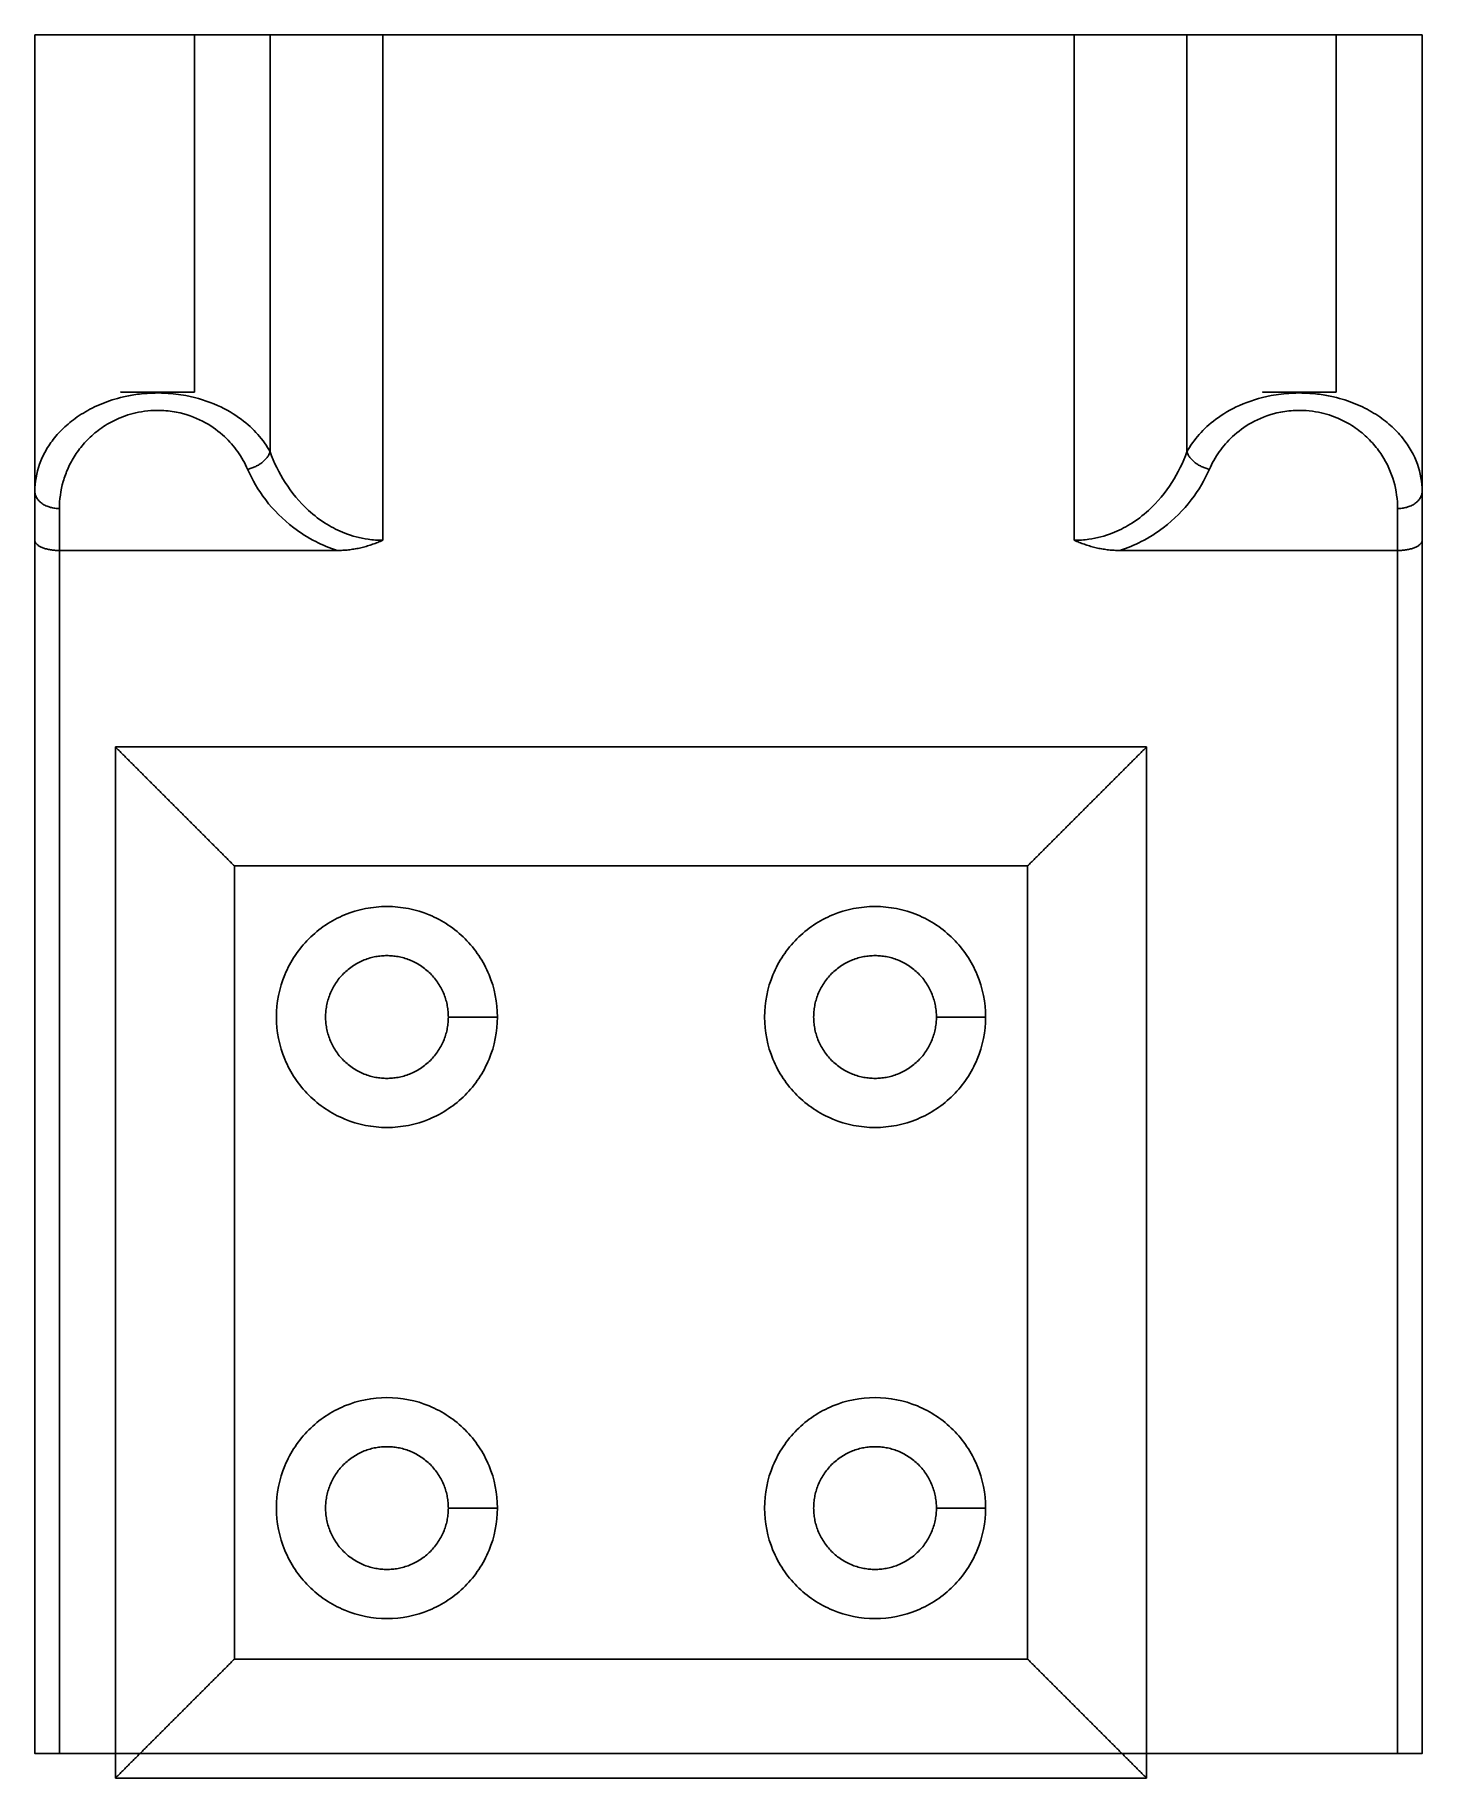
# Model space of a CAD drawing. Header units: millimetres. Extents: x -81.6 to -25.1, y -75.3 to -4.3.
import ezdxf

# ---------------------------------------------------------------- set-up
doc = ezdxf.new("R2010")
doc.units = ezdxf.units.MM
doc.header["$MEASUREMENT"] = 0
doc.layers.add('Tripod foot', color=178, linetype='Continuous', true_color=0x000000)

msp = doc.modelspace()

# ---------------------------------------------------------------- linework, layer by layer
at = {"layer": 'Tripod foot'}
for points, degree, knots in [([(-81.633, -4.308, 37.144), (-81.633, -4.308, 35.144), (-81.633, -4.308, 33.144), (-81.633, -4.308, 32.644), (-81.633, -4.308, 32.144)], 2, [66.745025, 66.745025, 66.745025, 70.745025, 70.745025, 71.745025, 71.745025, 71.745025]), ([(-72.05, -21.293, 30.144), (-72.184, -21.048, 29.837), (-72.508, -20.583, 29.256), (-73.214, -19.931, 28.441), (-74.171, -19.36, 27.728), (-75.267, -19.008, 27.288), (-76.25, -18.889, 27.139), (-76.972, -18.891, 27.142), (-77.591, -18.958, 27.225), (-78.286, -19.102, 27.405), (-79.029, -19.358, 27.725), (-79.764, -19.75, 28.215), (-80.37, -20.21, 28.79), (-80.849, -20.713, 29.42), (-81.209, -21.246, 30.085), (-81.537, -21.969, 30.989), (-81.632, -22.526, 31.685), (-81.633, -22.893, 32.144)], 3, [0.686293, 0.686293, 0.686293, 0.686293, 1.77733, 2.798498, 3.91637, 5.09096, 5.776888, 6.31017, 6.817385, 7.283519, 8.080586, 8.891616, 9.697229, 10.507778, 11.310899, 12.111443, 13.671334, 13.671334, 13.671334, 13.671334]), ([(-25.133, -22.893, 32.144), (-25.133, -22.526, 31.685), (-25.26, -21.78, 30.753), (-25.759, -20.88, 29.628), (-26.395, -20.21, 28.79), (-27.001, -19.75, 28.215), (-27.736, -19.358, 27.725), (-28.479, -19.102, 27.405), (-29.174, -18.958, 27.225), (-29.793, -18.891, 27.142), (-30.515, -18.889, 27.139), (-31.498, -19.008, 27.288), (-32.594, -19.36, 27.728), (-33.552, -19.931, 28.441), (-34.257, -20.583, 29.256), (-34.581, -21.048, 29.837), (-34.715, -21.293, 30.144)], 3, [1.002647, 1.002647, 1.002647, 1.002647, 2.562539, 4.166204, 4.976753, 5.782366, 6.593395, 7.390462, 7.856597, 8.363812, 8.897094, 9.583021, 10.757612, 11.875484, 12.896651, 13.987689, 13.987689, 13.987689, 13.987689]), ([(-67.467, -24.893, 33.144), (-67.666, -24.893, 33.144), (-68.197, -24.855, 33.113), (-68.708, -24.718, 32.998), (-69.011, -24.6, 32.9), (-69.267, -24.501, 32.817), (-69.799, -24.233, 32.594), (-70.669, -23.57, 32.042), (-71.482, -22.577, 31.214), (-71.893, -21.725, 30.504), (-72.05, -21.293, 30.144)], 3, [0, 0, 0, 0, 0.71472, 1.91233, 1.91233, 1.91233, 2.926919, 4.129152, 6.100841, 8.016976, 8.016976, 8.016976, 8.016976]), ([(-34.715, -21.293, 30.144), (-34.872, -21.725, 30.504), (-35.283, -22.577, 31.214), (-36.096, -23.57, 32.042), (-36.966, -24.233, 32.594), (-37.498, -24.501, 32.817), (-37.755, -24.6, 32.9), (-38.057, -24.718, 32.998), (-38.568, -24.855, 33.113), (-39.099, -24.893, 33.144), (-39.298, -24.893, 33.144)], 3, [-0.685766, -0.685766, -0.685766, -0.685766, 1.23037, 3.202059, 4.404291, 5.418881, 5.418881, 5.418881, 6.61649, 7.33121, 7.33121, 7.33121, 7.33121]), ([(-69.319, -25.308, 33.144), (-69.281, -25.308, 33.144), (-69.205, -25.306, 33.144), (-69.091, -25.302, 33.144), (-68.977, -25.294, 33.144), (-68.863, -25.283, 33.144), (-68.75, -25.269, 33.144), (-68.637, -25.252, 33.144), (-68.526, -25.232, 33.144), (-68.415, -25.209, 33.144), (-68.306, -25.184, 33.144), (-68.197, -25.156, 33.144), (-68.09, -25.125, 33.144), (-67.983, -25.092, 33.144), (-67.878, -25.057, 33.144), (-67.774, -25.019, 33.144), (-67.67, -24.98, 33.144), (-67.568, -24.938, 33.144), (-67.501, -24.908, 33.144), (-67.467, -24.893, 33.144)], 3, [-1.911673, -1.911673, -1.911673, -1.911673, -1.797539, -1.68321, -1.56884, -1.454564, -1.340503, -1.226756, -1.113398, -1.00048, -0.88802, -0.776002, -0.664357, -0.552991, -0.441896, -0.331075, -0.220519, -0.110203, 0, 0, 0, 0]), ([(-39.298, -24.893, 33.144), (-39.264, -24.908, 33.144), (-39.197, -24.938, 33.144), (-39.095, -24.98, 33.144), (-38.992, -25.019, 33.144), (-38.887, -25.057, 33.144), (-38.782, -25.092, 33.144), (-38.676, -25.125, 33.144), (-38.568, -25.156, 33.144), (-38.46, -25.184, 33.144), (-38.35, -25.209, 33.144), (-38.239, -25.232, 33.144), (-38.128, -25.252, 33.144), (-38.015, -25.269, 33.144), (-37.902, -25.283, 33.144), (-37.788, -25.294, 33.144), (-37.674, -25.302, 33.144), (-37.56, -25.306, 33.144), (-37.484, -25.308, 33.144), (-37.446, -25.308, 33.144)], 3, [0, 0, 0, 0, 0.110203, 0.220519, 0.331075, 0.441896, 0.552991, 0.664357, 0.776002, 0.88802, 1.00048, 1.113398, 1.226756, 1.340503, 1.454564, 1.56884, 1.68321, 1.797539, 1.911673, 1.911673, 1.911673, 1.911673])]:
    msp.add_open_spline(points, degree=degree, knots=knots, dxfattribs=at)
for points, degree in [([(-25.133, -4.308, 37.144), (-53.383, -4.308, 37.144), (-81.633, -4.308, 37.144)], 2), ([(-81.633, -4.308, 32.144), (-81.633, -13.6, 32.144), (-81.633, -22.893, 32.144)], 2), ([(-81.633, -4.308, 37.144), (-81.633, -14.808, 37.144), (-81.633, -25.308, 37.144)], 2), ([(-75.133, -4.308, 32.144), (-75.133, -11.581, 32.144), (-75.133, -18.854, 32.144)], 2), ([(-72.05, -4.308, 30.144), (-72.05, -12.8, 30.144), (-72.05, -21.293, 30.144)], 2), ([(-67.467, -4.308, 33.144), (-67.467, -14.6, 33.144), (-67.467, -24.893, 33.144)], 2), ([(-67.467, -4.308, 33.144), (-53.383, -4.308, 33.144), (-39.298, -4.308, 33.144)], 2), ([(-39.298, -4.308, 33.144), (-39.298, -14.6, 33.144), (-39.298, -24.893, 33.144)], 2), ([(-34.715, -4.308, 30.144), (-34.715, -12.8, 30.144), (-34.715, -21.293, 30.144)], 2), ([(-28.633, -4.308, 32.144), (-28.633, -11.581, 32.144), (-28.633, -18.854, 32.144)], 2), ([(-25.133, -4.308, 32.144), (-25.133, -13.6, 32.144), (-25.133, -22.893, 32.144)], 2), ([(-25.133, -4.308, 37.144), (-25.133, -14.808, 37.144), (-25.133, -25.308, 37.144)], 2), ([(-25.133, -4.308, 32.144), (-25.133, -4.308, 32.644), (-25.133, -4.308, 33.144)], 2), ([(-25.133, -4.308, 33.144), (-25.133, -4.308, 35.144), (-25.133, -4.308, 37.144)], 2), ([(-81.633, -24.893, 34.144), (-81.633, -23.893, 33.144), (-81.633, -22.893, 32.144)], 2), ([(-25.133, -22.893, 32.144), (-25.133, -23.893, 33.144), (-25.133, -24.893, 34.144)], 2), ([(-80.633, -25.308, 33.144), (-80.633, -24.454, 32.291), (-80.633, -23.6, 31.437)], 2), ([(-26.133, -23.6, 31.437), (-26.133, -24.454, 32.291), (-26.133, -25.308, 33.144)], 2), ([(-81.633, -74.308, 34.144), (-81.633, -49.6, 34.144), (-81.633, -24.893, 34.144)], 2), ([(-81.633, -25.308, 37.144), (-81.633, -49.808, 37.144), (-81.633, -74.308, 37.144)], 2), ([(-69.319, -25.308, 33.144), (-74.976, -25.308, 33.144), (-80.633, -25.308, 33.144)], 2), ([(-80.633, -74.308, 33.144), (-80.633, -49.808, 33.144), (-80.633, -25.308, 33.144)], 2), ([(-26.133, -25.308, 33.144), (-31.789, -25.308, 33.144), (-37.446, -25.308, 33.144)], 2), ([(-26.133, -25.308, 33.144), (-26.133, -49.808, 33.144), (-26.133, -74.308, 33.144)], 2), ([(-25.133, -24.893, 34.144), (-25.133, -49.6, 34.144), (-25.133, -74.308, 34.144)], 2), ([(-25.133, -25.308, 37.144), (-25.133, -49.808, 37.144), (-25.133, -74.308, 37.144)], 2), ([(-78.354, -75.308, 23.144), (-78.354, -54.308, 23.144), (-78.354, -33.308, 23.144)], 2), ([(-78.354, -33.308, 23.144), (-57.354, -33.308, 23.144), (-36.354, -33.308, 23.144)], 2), ([(-78.354, -33.308, 23.144), (-75.929, -35.733, 28.144), (-73.504, -38.158, 33.144)], 2), ([(-36.354, -33.308, 23.144), (-38.779, -35.733, 28.144), (-41.204, -38.158, 33.144)], 2), ([(-36.354, -33.308, 23.144), (-36.354, -54.308, 23.144), (-36.354, -75.308, 23.144)], 2), ([(-73.504, -38.158, 33.144), (-73.504, -54.308, 33.144), (-73.504, -70.458, 33.144)], 2), ([(-41.204, -38.158, 33.144), (-57.354, -38.158, 33.144), (-73.504, -38.158, 33.144)], 2), ([(-41.204, -70.458, 33.144), (-41.204, -54.308, 33.144), (-41.204, -38.158, 33.144)], 2), ([(-62.793, -44.308, 23.144), (-62.793, -44.897, 23.144), (-63.028, -46.074, 23.144), (-64.028, -47.572, 23.144), (-65.527, -48.573, 23.144), (-67.293, -48.925, 23.144), (-69.06, -48.573, 23.144), (-70.558, -47.572, 23.144), (-71.559, -46.075, 23.144), (-71.911, -44.308, 23.144), (-71.559, -42.541, 23.144), (-70.558, -41.043, 23.144), (-69.06, -40.042, 23.144), (-67.294, -39.69, 23.144), (-65.527, -40.042, 23.144), (-64.029, -41.043, 23.144), (-63.028, -42.541, 23.144), (-62.793, -43.719, 23.144), (-62.793, -44.308, 23.144)], 3), ([(-42.914, -44.308, 23.144), (-42.914, -44.897, 23.144), (-43.148, -46.074, 23.144), (-44.149, -47.572, 23.144), (-45.647, -48.573, 23.144), (-47.414, -48.925, 23.144), (-49.181, -48.573, 23.144), (-50.679, -47.572, 23.144), (-51.68, -46.075, 23.144), (-52.031, -44.308, 23.144), (-51.68, -42.541, 23.144), (-50.679, -41.043, 23.144), (-49.181, -40.042, 23.144), (-47.414, -39.69, 23.144), (-45.647, -40.042, 23.144), (-44.149, -41.043, 23.144), (-43.148, -42.541, 23.144), (-42.914, -43.719, 23.144), (-42.914, -44.308, 23.144)], 3), ([(-64.793, -44.308, 37.144), (-64.793, -44.308, 31.144), (-64.793, -44.308, 25.144)], 2), ([(-64.793, -44.308, 25.144), (-63.793, -44.308, 24.144), (-62.793, -44.308, 23.144)], 2), ([(-44.914, -44.308, 37.144), (-44.914, -44.308, 31.144), (-44.914, -44.308, 25.144)], 2), ([(-44.914, -44.308, 25.144), (-43.914, -44.308, 24.144), (-42.914, -44.308, 23.144)], 2), ([(-62.793, -64.308, 23.144), (-62.793, -64.897, 23.144), (-63.028, -66.074, 23.144), (-64.028, -67.572, 23.144), (-65.527, -68.573, 23.144), (-67.293, -68.925, 23.144), (-69.06, -68.573, 23.144), (-70.558, -67.572, 23.144), (-71.559, -66.075, 23.144), (-71.911, -64.308, 23.144), (-71.559, -62.541, 23.144), (-70.558, -61.043, 23.144), (-69.06, -60.042, 23.144), (-67.294, -59.69, 23.144), (-65.527, -60.042, 23.144), (-64.029, -61.043, 23.144), (-63.028, -62.541, 23.144), (-62.793, -63.719, 23.144), (-62.793, -64.308, 23.144)], 3), ([(-42.914, -64.308, 23.144), (-42.914, -64.897, 23.144), (-43.148, -66.074, 23.144), (-44.149, -67.572, 23.144), (-45.647, -68.573, 23.144), (-47.414, -68.925, 23.144), (-49.181, -68.573, 23.144), (-50.679, -67.572, 23.144), (-51.68, -66.075, 23.144), (-52.031, -64.308, 23.144), (-51.68, -62.541, 23.144), (-50.679, -61.043, 23.144), (-49.181, -60.042, 23.144), (-47.414, -59.69, 23.144), (-45.647, -60.042, 23.144), (-44.149, -61.043, 23.144), (-43.148, -62.541, 23.144), (-42.914, -63.719, 23.144), (-42.914, -64.308, 23.144)], 3), ([(-64.793, -64.308, 37.144), (-64.793, -64.308, 31.144), (-64.793, -64.308, 25.144)], 2), ([(-64.793, -64.308, 25.144), (-63.793, -64.308, 24.144), (-62.793, -64.308, 23.144)], 2), ([(-44.914, -64.308, 37.144), (-44.914, -64.308, 31.144), (-44.914, -64.308, 25.144)], 2), ([(-44.914, -64.308, 25.144), (-43.914, -64.308, 24.144), (-42.914, -64.308, 23.144)], 2), ([(-78.354, -75.308, 23.144), (-75.929, -72.883, 28.144), (-73.504, -70.458, 33.144)], 2), ([(-73.504, -70.458, 33.144), (-57.354, -70.458, 33.144), (-41.204, -70.458, 33.144)], 2), ([(-36.354, -75.308, 23.144), (-38.779, -72.883, 28.144), (-41.204, -70.458, 33.144)], 2), ([(-81.633, -74.308, 37.144), (-81.633, -74.308, 35.644), (-81.633, -74.308, 34.144)], 2), ([(-25.133, -74.308, 37.144), (-53.383, -74.308, 37.144), (-81.633, -74.308, 37.144)], 2), ([(-26.133, -74.308, 33.144), (-53.383, -74.308, 33.144), (-80.633, -74.308, 33.144)], 2), ([(-25.133, -74.308, 37.144), (-25.133, -74.308, 35.644), (-25.133, -74.308, 34.144)], 2), ([(-36.354, -75.308, 23.144), (-57.354, -75.308, 23.144), (-78.354, -75.308, 23.144)], 2)]:
    msp.add_open_spline(points, degree=degree, dxfattribs=at)
at = {"layer": 'Tripod foot', "extrusion": (-2.73669e-16, 1, -1.31123e-15)}
msp.add_rational_spline([(-81.633, -4.308, 32.144), (-81.633, -4.308, 28.08), (-77.654, -4.308, 27.25), (-73.676, -4.308, 26.419), (-72.05, -4.308, 30.144)], [1, 0.775986354165, 1, 0.775986354165, 1], degree=2, knots=[-67.06325, -67.06325, -67.06325, -60.238061, -60.238061, -53.412871, -53.412871, -53.412871], dxfattribs=at)
at = {"layer": 'Tripod foot', "extrusion": (6.21725e-15, 1, 3.55271e-15)}
msp.add_rational_spline([(-75.133, -4.308, 32.144), (-75.133, -4.308, 30.644), (-76.633, -4.308, 30.644), (-78.133, -4.308, 30.644), (-78.133, -4.308, 32.144), (-78.133, -4.308, 33.644), (-76.633, -4.308, 33.644), (-75.133, -4.308, 33.644), (-75.133, -4.308, 32.144)], [0.999999860338, 0.707106851018, 1, 0.707106781187, 1, 0.707106781187, 1, 0.707106851018, 0.999999860338], degree=2, knots=[-9.424778, -9.424778, -9.424778, -7.068584, -7.068584, -4.712389, -4.712389, -2.356194, -2.356194, 0, 0, 0], dxfattribs=at)
at = {"layer": 'Tripod foot', "extrusion": (2.71343e-16, -1, -4.14483e-16)}
msp.add_rational_spline([(-72.05, -4.308, 30.144), (-70.741, -4.308, 33.144), (-67.467, -4.308, 33.144)], [1, 0.836660026544, 1], degree=2, dxfattribs=at)
at = {"layer": 'Tripod foot', "extrusion": (-2.71343e-16, -1, -4.14483e-16)}
msp.add_rational_spline([(-39.298, -4.308, 33.144), (-36.025, -4.308, 33.144), (-34.715, -4.308, 30.144)], [1, 0.836660026544, 1], degree=2, dxfattribs=at)
at = {"layer": 'Tripod foot', "extrusion": (-2.73669e-16, -1, 1.31123e-15)}
msp.add_rational_spline([(-34.715, -4.308, 30.144), (-33.09, -4.308, 26.419), (-29.111, -4.308, 27.25), (-25.133, -4.308, 28.08), (-25.133, -4.308, 32.144)], [1, 0.775986354165, 1, 0.775986354165, 1], degree=2, knots=[-13.650379, -13.650379, -13.650379, -6.82519, -6.82519, 0, 0, 0], dxfattribs=at)
at = {"layer": 'Tripod foot', "extrusion": (0, -1, 0)}
for points, knots in [([(-28.633, -4.308, 32.144), (-28.633, -4.308, 30.644), (-30.133, -4.308, 30.644), (-31.633, -4.308, 30.644), (-31.633, -4.308, 32.144), (-31.633, -4.308, 33.644), (-30.133, -4.308, 33.644), (-28.633, -4.308, 33.644), (-28.633, -4.308, 32.144)], [-9.424778, -9.424778, -9.424778, -7.068583, -7.068583, -4.712389, -4.712389, -2.356194, -2.356194, 0, 0, 0]), ([(-75.133, -18.854, 32.144), (-75.133, -18.854, 33.644), (-76.633, -18.854, 33.644), (-78.133, -18.854, 33.644), (-78.133, -18.854, 32.144), (-78.133, -18.854, 30.644), (-76.633, -18.854, 30.644), (-75.133, -18.854, 30.644), (-75.133, -18.854, 32.144)], [0, 0, 0, 2.356194, 2.356194, 4.712389, 4.712389, 7.068583, 7.068583, 9.424778, 9.424778, 9.424778]), ([(-28.633, -18.854, 32.144), (-28.633, -18.854, 33.644), (-30.133, -18.854, 33.644), (-31.633, -18.854, 33.644), (-31.633, -18.854, 32.144), (-31.633, -18.854, 30.644), (-30.133, -18.854, 30.644), (-28.633, -18.854, 30.644), (-28.633, -18.854, 32.144)], [0, 0, 0, 2.356194, 2.356194, 4.712389, 4.712389, 7.068583, 7.068583, 9.424778, 9.424778, 9.424778])]:
    msp.add_rational_spline(points, [1, 0.707106781187, 1, 0.707106781187, 1, 0.707106781187, 1, 0.707106781187, 1], degree=2, knots=knots, dxfattribs=at)
at = {"layer": 'Tripod foot', "extrusion": (-1.85919e-14, 0.707107, 0.707107)}
msp.add_open_spline([(-72.967, -22, 29.837), (-73.074, -21.755, 29.592), (-73.333, -21.29, 29.127), (-73.897, -20.638, 28.475), (-74.664, -20.067, 27.904), (-75.54, -19.715, 27.552), (-76.326, -19.596, 27.433), (-76.904, -19.598, 27.435), (-77.4, -19.665, 27.502), (-77.955, -19.809, 27.646), (-78.55, -20.065, 27.902), (-79.138, -20.457, 28.294), (-79.623, -20.917, 28.754), (-80.005, -21.421, 29.257), (-80.294, -21.953, 29.79), (-80.556, -22.676, 30.513), (-80.633, -23.233, 31.07), (-80.633, -23.6, 31.437)], degree=3, knots=[0.686293, 0.686293, 0.686293, 0.686293, 1.77733, 2.798498, 3.91637, 5.09096, 5.776888, 6.31017, 6.817385, 7.283519, 8.080586, 8.891616, 9.697229, 10.507778, 11.310899, 12.111443, 13.671334, 13.671334, 13.671334, 13.671334], dxfattribs=at)
at = {"layer": 'Tripod foot', "extrusion": (-6.79616e-15, 0.707107, 0.707107)}
msp.add_open_spline([(-26.133, -23.6, 31.437), (-26.133, -23.233, 31.069), (-26.235, -22.487, 30.324), (-26.633, -21.587, 29.424), (-27.143, -20.917, 28.754), (-27.628, -20.457, 28.294), (-28.215, -20.065, 27.901), (-28.81, -19.809, 27.646), (-29.366, -19.665, 27.502), (-29.861, -19.598, 27.435), (-30.439, -19.596, 27.433), (-31.225, -19.715, 27.552), (-32.102, -20.067, 27.904), (-32.868, -20.638, 28.475), (-33.432, -21.29, 29.127), (-33.691, -21.755, 29.592), (-33.799, -22, 29.837)], degree=3, knots=[1.002647, 1.002647, 1.002647, 1.002647, 2.562539, 4.166204, 4.976753, 5.782366, 6.593395, 7.390462, 7.856597, 8.363812, 8.897094, 9.583021, 10.757612, 11.875484, 12.896651, 13.987689, 13.987689, 13.987689, 13.987689], dxfattribs=at)
at = {"layer": 'Tripod foot', "extrusion": (-0.294884, 0.675664, -0.675664)}
msp.add_rational_spline([(-72.967, -22, 29.837), (-72.252, -21.845, 29.681), (-72.05, -21.293, 30.144)], [1, 0.80088785496, 1], degree=2, dxfattribs=at)
at = {"layer": 'Tripod foot', "extrusion": (0.294884, 0.675664, -0.675664)}
msp.add_rational_spline([(-33.799, -22, 29.837), (-34.513, -21.845, 29.681), (-34.715, -21.293, 30.144)], [1, 0.800887855184, 1], degree=2, dxfattribs=at)
at = {"layer": 'Tripod foot', "extrusion": (-4.13945e-12, -0.707107, -0.707107)}
msp.add_open_spline([(-69.319, -25.308, 33.144), (-69.627, -25.208, 33.045), (-70.265, -24.94, 32.777), (-71.31, -24.277, 32.114), (-72.285, -23.284, 31.12), (-72.778, -22.432, 30.269), (-72.967, -22, 29.837)], degree=3, knots=[1.91233, 1.91233, 1.91233, 1.91233, 2.926919, 4.129152, 6.100841, 8.016976, 8.016976, 8.016976, 8.016976], dxfattribs=at)
at = {"layer": 'Tripod foot', "extrusion": (4.25876e-12, -0.707107, -0.707107)}
msp.add_open_spline([(-33.799, -22, 29.837), (-33.987, -22.432, 30.269), (-34.481, -23.284, 31.12), (-35.456, -24.277, 32.114), (-36.5, -24.94, 32.777), (-37.139, -25.208, 33.045), (-37.446, -25.308, 33.144)], degree=3, knots=[-0.685766, -0.685766, -0.685766, -0.685766, 1.23037, 3.202059, 4.404291, 5.418881, 5.418881, 5.418881, 5.418881], dxfattribs=at)
at = {"layer": 'Tripod foot', "extrusion": (7.53644e-14, -0.707107, 0.707107)}
msp.add_rational_spline([(-81.633, -22.893, 32.144), (-81.633, -23.6, 31.437), (-80.633, -23.6, 31.437)], [1, 0.707106781186, 1], degree=2, dxfattribs=at)
at = {"layer": 'Tripod foot', "extrusion": (-7.16841e-11, -0.707107, 0.707107)}
msp.add_rational_spline([(-26.133, -23.6, 31.437), (-25.133, -23.6, 31.437), (-25.133, -22.893, 32.144)], [1, 0.707106780485, 1], degree=2, dxfattribs=at)
at = {"layer": 'Tripod foot', "extrusion": (3.74369e-12, -0.92388, 0.382683)}
msp.add_open_spline([(-81.633, -24.893, 34.144), (-81.633, -24.916, 34.09), (-81.624, -24.962, 33.98), (-81.582, -25.03, 33.814), (-81.509, -25.097, 33.652), (-81.407, -25.159, 33.502), (-81.277, -25.213, 33.372), (-81.127, -25.256, 33.269), (-80.964, -25.286, 33.195), (-80.798, -25.304, 33.153), (-80.687, -25.308, 33.144), (-80.633, -25.308, 33.144)], degree=3, knots=[-1.634059, -1.634059, -1.634059, -1.634059, -1.458917, -1.274899, -1.084914, -0.892421, -0.700998, -0.513878, -0.333619, -0.161979, 0, 0, 0, 0], dxfattribs=at)
at = {"layer": 'Tripod foot', "extrusion": (3.22304e-12, 0.92388, -0.382683)}
msp.add_open_spline([(-26.133, -25.308, 33.144), (-26.079, -25.308, 33.144), (-25.967, -25.304, 33.153), (-25.801, -25.286, 33.195), (-25.639, -25.256, 33.269), (-25.488, -25.213, 33.372), (-25.359, -25.159, 33.502), (-25.256, -25.097, 33.652), (-25.183, -25.03, 33.814), (-25.142, -24.962, 33.98), (-25.133, -24.916, 34.09), (-25.133, -24.893, 34.144)], degree=3, knots=[0, 0, 0, 0, 0.161979, 0.333619, 0.513878, 0.700998, 0.892421, 1.084914, 1.274899, 1.458917, 1.634059, 1.634059, 1.634059, 1.634059], dxfattribs=at)
at = {"layer": 'Tripod foot'}
for points, knots in [([(-64.793, -44.308, 37.144), (-64.793, -41.808, 37.144), (-67.294, -41.808, 37.144), (-69.793, -41.808, 37.144), (-69.793, -44.308, 37.144), (-69.793, -46.808, 37.144), (-67.294, -46.808, 37.144), (-64.793, -46.808, 37.144), (-64.793, -44.308, 37.144)], [0, 0, 0, 3.926991, 3.926991, 7.853982, 7.853982, 11.780972, 11.780972, 15.707963, 15.707963, 15.707963]), ([(-64.793, -44.308, 25.144), (-64.793, -46.808, 25.144), (-67.294, -46.808, 25.144), (-69.793, -46.808, 25.144), (-69.793, -44.308, 25.144), (-69.793, -41.808, 25.144), (-67.294, -41.808, 25.144), (-64.793, -41.808, 25.144), (-64.793, -44.308, 25.144)], [0, 0, 0, 7.068405, 7.068405, 14.13681, 14.13681, 21.205215, 21.205215, 28.27362, 28.27362, 28.27362]), ([(-44.914, -44.308, 37.144), (-44.914, -41.808, 37.144), (-47.414, -41.808, 37.144), (-49.914, -41.808, 37.144), (-49.914, -44.308, 37.144), (-49.914, -46.808, 37.144), (-47.414, -46.808, 37.144), (-44.914, -46.808, 37.144), (-44.914, -44.308, 37.144)], [0, 0, 0, 3.926991, 3.926991, 7.853982, 7.853982, 11.780972, 11.780972, 15.707963, 15.707963, 15.707963]), ([(-44.914, -44.308, 25.144), (-44.914, -46.808, 25.144), (-47.414, -46.808, 25.144), (-49.914, -46.808, 25.144), (-49.914, -44.308, 25.144), (-49.914, -41.808, 25.144), (-47.414, -41.808, 25.144), (-44.914, -41.808, 25.144), (-44.914, -44.308, 25.144)], [0, 0, 0, 7.068405, 7.068405, 14.13681, 14.13681, 21.205215, 21.205215, 28.27362, 28.27362, 28.27362]), ([(-64.793, -64.308, 37.144), (-64.793, -61.808, 37.144), (-67.294, -61.808, 37.144), (-69.793, -61.808, 37.144), (-69.793, -64.308, 37.144), (-69.793, -66.808, 37.144), (-67.294, -66.808, 37.144), (-64.793, -66.808, 37.144), (-64.793, -64.308, 37.144)], [0, 0, 0, 3.926991, 3.926991, 7.853982, 7.853982, 11.780972, 11.780972, 15.707963, 15.707963, 15.707963]), ([(-64.793, -64.308, 25.144), (-64.793, -66.808, 25.144), (-67.294, -66.808, 25.144), (-69.793, -66.808, 25.144), (-69.793, -64.308, 25.144), (-69.793, -61.808, 25.144), (-67.294, -61.808, 25.144), (-64.793, -61.808, 25.144), (-64.793, -64.308, 25.144)], [0, 0, 0, 7.068405, 7.068405, 14.13681, 14.13681, 21.205215, 21.205215, 28.27362, 28.27362, 28.27362]), ([(-44.914, -64.308, 37.144), (-44.914, -61.808, 37.144), (-47.414, -61.808, 37.144), (-49.914, -61.808, 37.144), (-49.914, -64.308, 37.144), (-49.914, -66.808, 37.144), (-47.414, -66.808, 37.144), (-44.914, -66.808, 37.144), (-44.914, -64.308, 37.144)], [0, 0, 0, 3.926991, 3.926991, 7.853982, 7.853982, 11.780972, 11.780972, 15.707963, 15.707963, 15.707963]), ([(-44.914, -64.308, 25.144), (-44.914, -66.808, 25.144), (-47.414, -66.808, 25.144), (-49.914, -66.808, 25.144), (-49.914, -64.308, 25.144), (-49.914, -61.808, 25.144), (-47.414, -61.808, 25.144), (-44.914, -61.808, 25.144), (-44.914, -64.308, 25.144)], [0, 0, 0, 7.068405, 7.068405, 14.13681, 14.13681, 21.205215, 21.205215, 28.27362, 28.27362, 28.27362])]:
    msp.add_rational_spline(points, [1, 0.707106781187, 1, 0.707106781187, 1, 0.707106781187, 1, 0.707106781187, 1], degree=2, knots=knots, dxfattribs=at)
at = {"layer": 'Tripod foot', "extrusion": (-6.1533e-12, 1, -6.1533e-12)}
msp.add_rational_spline([(-81.633, -74.308, 34.144), (-81.633, -74.308, 33.144), (-80.633, -74.308, 33.144)], [1, 0.707106781187, 1], degree=2, dxfattribs=at)
at = {"layer": 'Tripod foot', "extrusion": (4.26326e-12, 1, -4.26326e-12)}
msp.add_rational_spline([(-26.133, -74.308, 33.144), (-25.133, -74.308, 33.144), (-25.133, -74.308, 34.144)], [1, 0.707106781187, 1], degree=2, dxfattribs=at)

doc.saveas('drawing.dxf')
